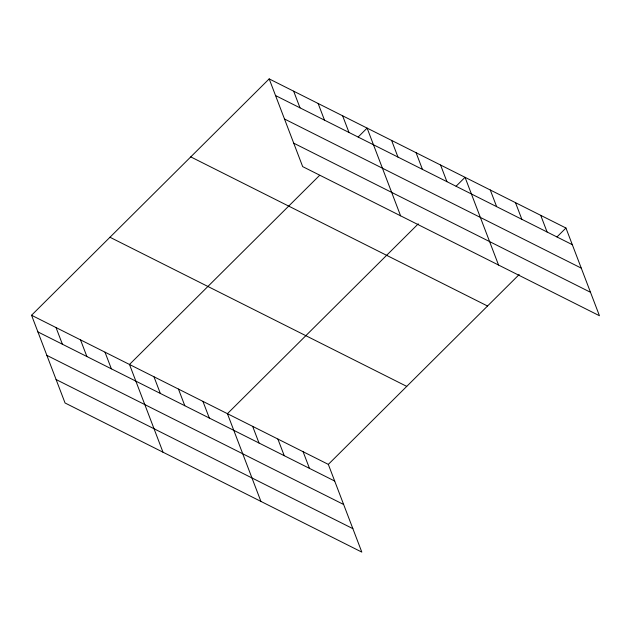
<?xml version="1.0" encoding="UTF-8"?>
<svg xmlns="http://www.w3.org/2000/svg" width="631" height="631" viewBox="0 0 631 631"><rect width="100%" height="100%" fill="white"/><g stroke="black" fill="none" stroke-linecap="round" stroke-linejoin="round"><path stroke-width="0.95" d="M31.55 315.255L328.325 464.384L361.823 552.109L65.048 402.98L31.55 315.255L269.177 78.891L565.952 228.02L599.45 315.745L302.675 166.616L269.177 78.891M319.649 175.315L129.489 364.466L162.987 452.198M358.171 136.998L367.108 128.101L400.606 215.826M418.274 223.839L227.42 413.684L260.918 501.408M456.103 186.208L465.047 177.311L498.545 265.036M328.325 464.384L519.179 274.54M557.007 236.909L565.952 228.02M275.534 95.549L572.309 244.678M284.494 118.999L581.269 268.128M293.715 143.166L590.498 292.287M190.759 156.89L487.534 306.019M109.968 237.256L406.743 386.385M37.907 331.914L334.69 481.043M46.868 355.371L343.643 504.492M56.096 379.531L352.871 528.66M540.728 215.345L547.085 232.003M515.495 202.669L521.861 219.32M490.271 189.986L496.636 206.645M440.564 165.014L446.922 181.673M416.081 152.71L422.439 169.368M391.591 140.405L397.956 157.064M342.625 115.796L348.99 132.455M318.142 103.5L324.5 120.158M293.66 91.195L300.017 107.854M303.101 451.709L309.466 468.368M277.877 439.034L284.234 455.692M252.652 426.359L259.01 443.017M202.937 401.379L209.303 418.037M178.455 389.075L184.812 405.733M153.972 376.77L160.329 393.428M104.998 352.169L111.364 368.827M80.516 339.864L86.881 356.523M56.033 327.56L62.398 344.218"/></g></svg>
